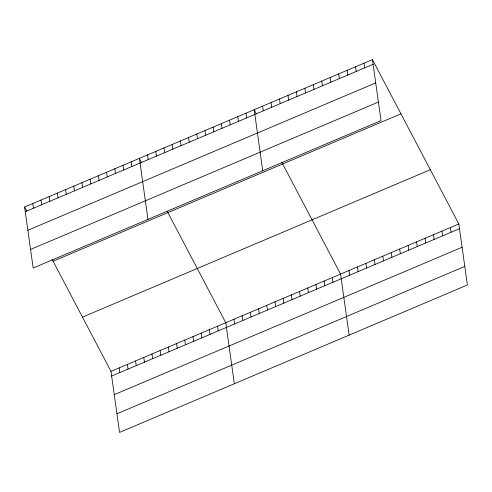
<?xml version="1.0" encoding="UTF-8"?>
<svg xmlns="http://www.w3.org/2000/svg" width="492" height="492" viewBox="0 0 492 492"><rect width="100%" height="100%" fill="white"/><g stroke="black" fill="none" stroke-linecap="round" stroke-linejoin="round"><path stroke-width="0.74" d="M372.444 59.606L381.017 120.645L33.179 268.029L24.6 206.991L372.444 59.606L458.821 223.971L467.4 285.009L119.556 432.394L110.983 371.355L52.035 259.198M25.258 211.695L373.102 64.304M27.872 230.287L375.716 82.896M30.566 249.438L378.409 102.053M53.105 261.234L400.949 113.843M82.478 317.119L430.316 169.728M110.983 371.355L458.821 223.971M111.641 376.054L459.485 228.669M114.255 394.646L462.093 247.261M116.948 413.803L464.786 266.412M256.314 113.787L254.173 109.716L262.753 170.755M281.615 161.923L340.556 274.081L349.136 335.12M141.524 162.422L139.39 158.356L147.969 219.395M167.182 211.24L225.767 322.715L234.346 383.754M24.6 206.991L26.74 211.062M450.377 227.55L451.035 232.249M441.927 231.129L442.585 235.828M433.477 234.709L434.141 239.407M425.033 238.288L425.691 242.987M416.583 241.867L417.247 246.566M408.139 245.447L408.797 250.145M399.688 249.026L400.347 253.724M391.238 252.605L391.903 257.304M363.994 63.185L364.652 67.884M382.794 256.184L383.452 260.883M355.544 66.764L356.208 71.463M374.344 259.764L375.009 264.462M347.1 70.344L347.758 75.042M365.9 263.343L366.558 268.042M338.65 73.923L339.314 78.622M357.45 266.922L358.108 271.621M330.206 77.502L330.864 82.201M349 270.502L349.664 275.2M321.756 81.082L322.414 85.78M313.306 84.661L313.97 89.36M332.358 277.556L333.016 282.254M304.862 88.24L305.52 92.939M324.16 281.03L324.818 285.729M296.412 91.82L297.076 96.518M315.956 284.499L316.62 289.204M287.968 95.399L288.626 100.097M307.758 287.974L308.423 292.678M279.517 98.978L280.176 103.677M299.56 291.448L300.218 296.153M271.067 102.557L271.732 107.256M291.362 294.923L292.02 299.622M262.623 106.137L263.281 110.835M283.164 298.398L283.822 303.097M274.96 301.873L275.625 306.571M245.975 113.191L246.633 117.889M266.762 305.347L267.427 310.046M237.777 116.665L238.435 121.364M258.564 308.822L259.222 313.521M229.579 120.14L230.238 124.839M250.367 312.297L251.025 316.996M221.382 123.615L222.04 128.314M242.169 315.772L242.827 320.47M213.177 127.09L213.842 131.788M233.964 319.247L234.629 323.945M204.98 130.565L205.644 135.263M196.782 134.039L197.44 138.738M217.569 326.19L218.227 330.895M188.584 137.508L189.242 142.213M209.371 329.665L210.029 334.363M180.386 140.983L181.044 145.687M201.173 333.139L201.831 337.838M172.182 144.457L172.846 149.156M192.975 336.614L193.633 341.313M163.984 147.932L164.648 152.631M184.771 340.089L185.435 344.787M155.786 151.407L156.444 156.105M176.573 343.564L177.237 348.262M147.588 154.882L148.246 159.58M168.375 347.038L169.033 351.737M160.177 350.513L160.835 355.212M131.186 161.831L131.85 166.53M151.979 353.988L152.637 358.686M122.988 165.306L123.652 170.004M143.775 357.456L144.439 362.161M114.79 168.781L115.448 173.479M135.577 360.931L136.241 365.636M106.592 172.249L107.25 176.954M127.379 364.406L128.037 369.105M98.394 175.724L99.052 180.429M119.181 367.881L119.839 372.579M90.196 179.199L90.854 183.903M81.992 182.673L82.656 187.372M73.794 186.148L74.458 190.847M65.596 189.623L66.254 194.322M57.398 193.098L58.056 197.796M49.2 196.572L49.858 201.271M40.996 200.047L41.66 204.746M32.798 203.522L33.462 208.221"/></g></svg>
